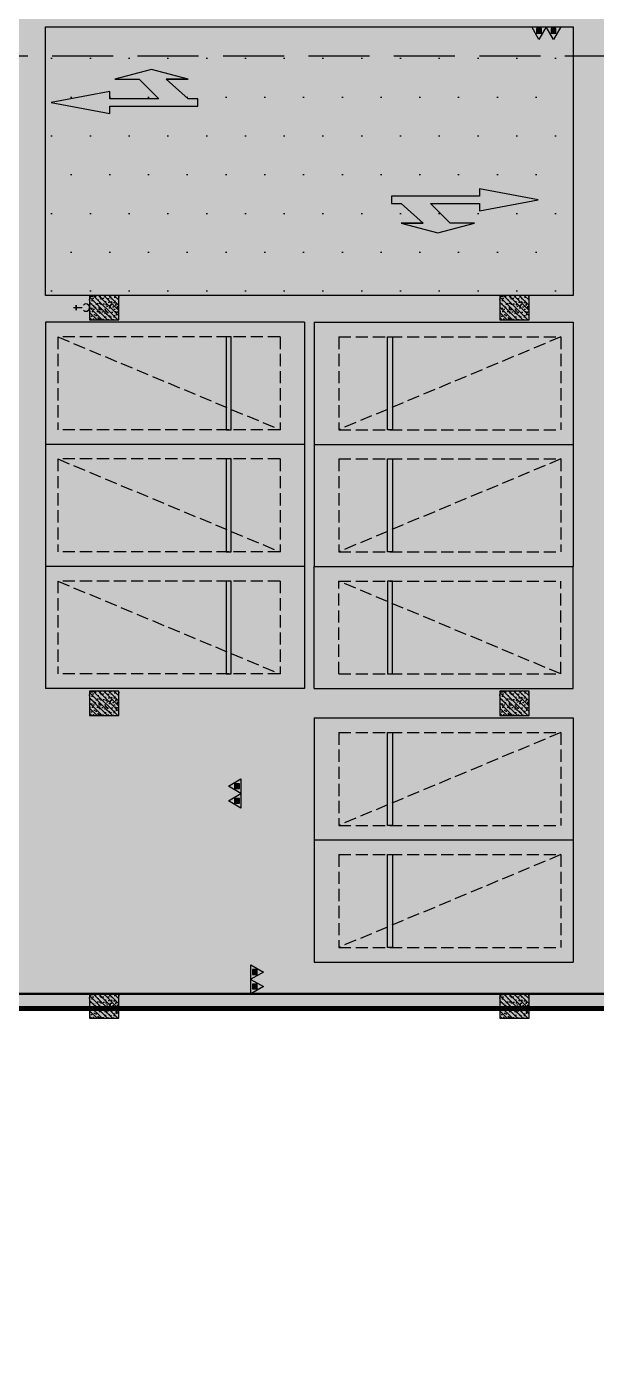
# Model space of a CAD drawing. Extents: x -1338203 to 1886333, y -530034 to 1031844.
# Drawn here: x 738869 to 750532, y 74383 to 101746 of the extents above; entities that cross this region are included whole.
import ezdxf

# ---------------------------------------------------------------- set-up
doc = ezdxf.new("R2010")
doc.units = 0
doc.header["$LTSCALE"] = 1000
doc.header["$MEASUREMENT"] = 0
doc.linetypes.add('$2$DASH', pattern=[0.35, 0.25, -0.1])
doc.linetypes.add('A-001-平面B2$0$__DASH', pattern=[0.35, 0.25, -0.1])
for name, color, linetype in [('$0$DIM_SYMB', 3, 'Continuous'), ('0P-EQUIP-CW', 7, 'Continuous'), ('0P-PIPE-RW', 122, 'Continuous'), ('A-001-平面参照B1$0$$AUDIT-BAD-LAYER', 7, 'Continuous'), ('A-001-平面参照B1$0$0A-ELEV-PATT', 8, 'Continuous'), ('A-001-平面参照B1$0$AUDIT_D_220531184525-2', 40, 'Continuous'), ('p-a-regular', 5, 'Continuous'), ('S001地下一墙柱$0$S001地下一墙柱$0$0S-CC-LINE', 52, 'Continuous'), ('S001地下一墙柱$0$S001地下一墙柱$0$0S-CW-HATCH', 251, 'Continuous'), ('S001地下一墙柱$0$S001地下一墙柱$0$0S-CW-HATCH-UP', 251, 'Continuous'), ('中心线', 42, 'Continuous'), ('地面指向箭头', 7, 'Continuous'), ('负一层消火栓$0$0P-EQUIP-FH', 7, 'Continuous')]:
    doc.layers.add(name, color=color, linetype=linetype)
doc.layers.add('AAD-A-PROOF', color=30, linetype='Continuous', plot=False)
doc.layers.add('p-a-regular-narrow', color=7, linetype='Continuous', true_color=0x9600ff)
doc.layers.add('p-h-walkable', color=7, linetype='Continuous', lineweight=70, true_color=0xf0f0f0)
doc.layers.add('S001地下一墙柱$0$S001地下一墙柱$0$0S-CW-LINE', color=7, linetype='Continuous', lineweight=50)

# ---------------------------------------------------------------- blocks, each defined once
blk = doc.blocks.new('A-001-平面参照B1')
at = {"layer": 'A-001-平面参照B1$0$0A-ELEV-PATT'}
h = blk.add_hatch(dxfattribs=at)
h.set_pattern_fill('DOTS', color=256, scale=500)
h.set_pattern_definition([(0, (-766365.4, -306889.1), (396.875, 793.75), [0, -793.75])])
h.paths.add_polyline_path([(-43409, -205143), (-32609, -205143), (-32609, -210643), (-43409, -210643)])
h.paths.add_polyline_path([(-27109, -205143), (-16309, -205143), (-16309, -210643), (-27109, -210643)])
at = {"layer": 'A-001-平面参照B1$0$$AUDIT-BAD-LAYER'}
blk.add_line((-21609, -210643), (-21809, -210643), dxfattribs=at)
at = {"layer": 'A-001-平面参照B1$0$AUDIT_D_220531184525-2'}
blk.add_lwpolyline([(-27109, -205143), (-16309, -205143), (-16309, -210643), (-27109, -210643)], close=True, dxfattribs=at)
blk = doc.blocks.new('负一层消火栓$0$$TwtSys$00000546')
h = blk.add_hatch()
h.set_pattern_fill('ANSI31', color=256, scale=200, style=0)
h.set_pattern_definition([(45, (-38543.802, -6670.83), (-17.67767, 17.67767), [])])
h.paths.add_polyline_path([(-65, 174), (65, 174), (65, 44), (-65, 44)])
for points in [[(0, 344), (-198, 0), (198, 0)], [(-65, 174), (65, 174), (65, 44), (-65, 44)]]:
    blk.add_lwpolyline(points, close=True)
blk = doc.blocks.new('负一层消火栓')
at = {"layer": '负一层消火栓$0$0P-EQUIP-FH', "zscale": 0.75}
for p, xscale, yscale, rotation in [((-17007, -205144, 800), -0.75, 0.75, 180), ((-16710, -205144, 800), -0.75, 0.75, 180), ((-23109, -220692), -0.7500000000000011, 0.7500000000000011, 90), ((-23109, -220990), -0.7500000000000011, 0.7500000000000011, 90), ((-22909, -224497), -0.75, 0.75, 270), ((-22909, -224795), -0.75, 0.75, 270)]:
    blk.add_blockref('负一层消火栓$0$$TwtSys$00000546', p, dxfattribs=dict(at, xscale=xscale, yscale=yscale, rotation=rotation))
blk = doc.blocks.new('剖面位置')
at = {"layer": '$0$DIM_SYMB', "linetype": '$2$DASH', "ltscale": 5}
blk.add_lwpolyline([(-151227, -205737), (127993, -205737)], dxfattribs=at)
blk.add_lwpolyline([(-151227, -205737), (127993, -205737)], dxfattribs=at)
blk = doc.blocks.new('$TwtSys$00000320')
at = {"const_width": 20}
for points in [[(0, 0), (0, -121)], [(-37, -83), (37, -83)]]:
    blk.add_lwpolyline(points, dxfattribs=at)
blk = doc.blocks.new('A$Cee0fc4ce')
at = {"layer": '0P-PIPE-RW', "linetype": 'Continuous'}
blk.add_arc((-26284, -210894), 75, 225, 135, dxfattribs=at)
at = {"layer": '0P-EQUIP-CW', "xscale": 1.5, "yscale": -1.5, "zscale": 1.5, "rotation": 90.00000000000006}
blk.add_blockref('$TwtSys$00000320', (-26359, -210894), dxfattribs=at)
blk = doc.blocks.new('直行右转或左转')
at = {"layer": '地面指向箭头'}
blk.add_hatch(color=251, dxfattribs=at).paths.add_polyline_path([(3219528, 2452519), (3218327, 2452294), (3218327, 2452444), (3217325, 2452444), (3217726, 2452044), (3218227, 2452044), (3217476, 2451843), (3216725, 2452044), (3217175, 2452044), (3216725, 2452444), (3216524, 2452444), (3216524, 2452594), (3218327, 2452594), (3218327, 2452745)])
at = {"layer": '地面指向箭头', "color": 251}
blk.add_lwpolyline([(3216725, 2452044), (3217175, 2452044), (3216725, 2452044), (3217476, 2451843), (3218227, 2452044), (3217726, 2452044), (3217325, 2452444), (3218327, 2452444), (3218327, 2452294), (3219528, 2452519), (3218327, 2452745), (3218327, 2452594), (3216524, 2452594), (3216524, 2452444), (3216725, 2452444), (3217175, 2452044)], dxfattribs=at)
blk = doc.blocks.new('A$C9cb663f1')
at = {"layer": '中心线', "color": 251, "const_width": 150}
for points in [[(327333, -262766), (329333, -262766)], [(331333, -262766), (333333, -262766)], [(335333, -262766), (337333, -262766)]]:
    blk.add_lwpolyline(points, dxfattribs=at)
at = {"layer": '地面指向箭头', "color": 251, "linetype": 'Continuous', "rotation": 180}
blk.add_blockref('直行右转或左转', (3546252, 2190953), dxfattribs=at)
at = {"layer": '地面指向箭头', "color": 251, "linetype": 'Continuous'}
blk.add_blockref('直行右转或左转', (-2882834, -2716078), dxfattribs=at)

msp = doc.modelspace()

# ---------------------------------------------------------------- hatches: boundary and pattern name
at = {"layer": 'p-h-walkable', "ltscale": 0.002}
h = msp.add_hatch(color=256, dxfattribs=at)
h.dxf.hatch_style = 1
h.paths.add_polyline_path([(633826.6, 244460.7), (640276.6, 244575.6), (640576.6, 234544.8), (645576.7, 234544.6), (645576.7, 209278.9), (732355.9, 209029), (732355.1, 235229.9), (738506.7, 235229.9), (738506.6, 268838.9), (732734.3, 268838.9), (732734.3, 272898.9), (711963.1, 272898.9), (711963.1, 278984.7), (717256.7, 278984.7), (717256.7, 284049), (733571.6, 284135.6), (733996.6, 290449.1), (739216.6, 290449.1), (739766.6, 284299.1), (754626.6, 284299.1), (755296.6, 290449.1), (760516.6, 290449.1), (760816.6, 283049.1), (760816.3, 275879.2), (775122.6, 275879.2), (776006.6, 274138.9), (776006.6, 259429.1), (778716.6, 259429.1), (778716.6, 238849.1), (783416.6, 238849.1), (783416.6, 237229.1), (782066.6, 237229.1), (782066.6, 234429.1), (779546.6, 234429.1), (779546.6, 237129.1), (773916.6, 237129.1), (773916.6, 243229.1), (764306.6, 243225.6), (764306.6, 236639.1), (760766.6, 236639.1), (760766.6, 234429.1), (758246.6, 234429.1), (758246.6, 238649.1), (762116.6, 238649.1), (762116.6, 243225.6), (748656.6, 243225.6), (748756.3, 207529.1), (800106.6, 207528.9), (800206.7, 201639.7), (812908.2, 202239.1), (812576.6, 180449.3), (744206, 180449.3), (744206, 173439), (728556.7, 173439), (728556.6, 122289.1), (746356.6, 122289.1), (750916.6, 132325.6), (842896.6, 132325.6), (843211.6, 121345.6), (839116.6, 121345.6), (839116.6, 93449.1), (864906.6, 93449.1), (864906.6, 79694), (875856.6, 74929.1), (875856.6, 65749.1), (834560.6, 65749.1), (839142.9, 28436.3), (869465.5, 32160.2), (871163.4, 18334), (873704.3, 18646.1), (877328.9, 5540.2), (761876.2, -8638.5), (761133.2, 2082.3), (764950.9, 5291.5), (763253.1, 19116.3), (799242.7, 23536.1), (793807.6, 65749.1), (750756.6, 65749.1), (751556.6, 81645.6), (636016.6, 81645.6), (636016.6, 96345.6), (629416.6, 96345.6), (629416.6, 118203.2), (622306.6, 118203.2), (622286.6, 139083.2), (644406.6, 137003.2), (644406.6, 129968.2), (656656.6, 129968.2), (656406.6, 138083.2), (712156.6, 138083.2), (711856.6, 184449.1), (581811.6, 184349.1), (581826.6, 197199.1), (585876.6, 197449.1), (585976.6, 209279), (629226.6, 209578.9), (628926.8, 236145.4), (633826.6, 236145.6)])
at = {"layer": 'S001地下一墙柱$0$S001地下一墙柱$0$0S-CW-HATCH'}
h = msp.add_hatch(color=256, dxfattribs=at)
h.dxf.hatch_style = 1
h.paths.add_polyline_path([(740756.6, 95745.6), (740756.6, 96245.6), (740156.6, 96245.6), (740156.6, 95745.6)])
h = msp.add_hatch(color=256, dxfattribs=at)
h.dxf.hatch_style = 1
h.paths.add_polyline_path([(749156.6, 95745.6), (749156.6, 96245.6), (748556.6, 96245.6), (748556.6, 95745.6)])
h = msp.add_hatch(color=256, dxfattribs=at)
h.dxf.hatch_style = 1
h.paths.add_polyline_path([(740756.6, 87645.6), (740756.6, 88145.6), (740156.6, 88145.6), (740156.6, 87645.6)])
h = msp.add_hatch(color=256, dxfattribs=at)
h.dxf.hatch_style = 1
h.paths.add_polyline_path([(749156.6, 87645.6), (749156.6, 88145.6), (748556.6, 88145.6), (748556.6, 87645.6)])
at = {"layer": 'S001地下一墙柱$0$S001地下一墙柱$0$0S-CW-HATCH', "ltscale": 0.002}
h = msp.add_hatch(color=256, dxfattribs=at)
h.dxf.hatch_style = 1
h.paths.add_polyline_path([(713116.6, 81645.6), (751556.6, 81645.6), (751556.6, 74929.1), (751856.6, 74929.1), (751856.6, 81945.6), (713116.6, 81945.6)])
at = {"layer": 'S001地下一墙柱$0$S001地下一墙柱$0$0S-CW-HATCH'}
h = msp.add_hatch(color=256, dxfattribs=at)
h.dxf.hatch_style = 1
h.paths.add_polyline_path([(740756.6, 81445.6), (740756.6, 81945.6), (740156.6, 81945.6), (740156.6, 81445.6)])
h = msp.add_hatch(color=256, dxfattribs=at)
h.dxf.hatch_style = 1
h.paths.add_polyline_path([(749156.6, 81445.6), (749156.6, 81945.6), (748556.6, 81945.6), (748556.6, 81445.6)])
at = {"layer": 'S001地下一墙柱$0$S001地下一墙柱$0$0S-CW-HATCH-UP'}
h = msp.add_hatch(dxfattribs=at)
h.set_pattern_fill('钢筋混凝土', color=256, scale=30, angle=-90)
h.set_pattern_definition([(315, (749708.33, 63434.854), (53.03301, 53.03301), []), (320, (749708.33, 63434.85), (-18.8256, -215.1781), [22.5, -247.5]), (265, (749708.33, 63434.85), (225.6576, 41.6254), [18, -198]), (10.4514, (749706.76, 63416.92), (206.8319, -173.5528), [19.122, -210.3426]), (316.1842, (749768.33, 63434.85), (-49.6557, -320.1723), [33.75, -371.25]), (6.6356, (749764.2, 63408.17), (292.2354, -280.3988), [28.683, -315.514]), (261.1842, (749768.33, 63434.85), (292.2356, -280.3986), [27, -297]), (291, (749753.33, 63404.85), (-120.7857, -179.0721), [22.5, -247.5]), (236, (749753.33, 63404.85), (217.545, -72.9946), [18, -198]), (341.4514, (749743.27, 63389.93), (96.7591, -252.0668), [19.122, -210.3426]), (307.5, (749708.33, 63434.854), (99.86816, -3.64796), [0, -195.6, 0, -201, 0, -198.75]), (277.5, (749708.33, 63434.85), (118.3235, -78.92086), [0, -114.6, 0, -191.1, 0, -75.75]), (237.5, (749708.33, 63501.75), (-6.76646, -160.14673), [0, -75, 0, -234, 0, -310.5]), (227.5, (749708.33, 63531.75), (30.0315, -174.95585), [0, -97.5, 0, -155.4, 0, -220.5])])
h.paths.add_polyline_path([(740756.6, 95745.6), (740756.6, 96245.6), (740156.6, 96245.6), (740156.6, 95745.6)])
h = msp.add_hatch(dxfattribs=at)
h.set_pattern_fill('钢筋混凝土', color=256, scale=30, angle=-90)
h.set_pattern_definition([(315, (758108.33, 63434.854), (53.03301, 53.03301), []), (320, (758108.33, 63434.85), (-18.8256, -215.1781), [22.5, -247.5]), (265, (758108.33, 63434.85), (225.6576, 41.6254), [18, -198]), (10.4514, (758106.76, 63416.92), (206.8319, -173.5528), [19.122, -210.3426]), (316.1842, (758168.33, 63434.85), (-49.6557, -320.1723), [33.75, -371.25]), (6.6356, (758164.2, 63408.17), (292.2354, -280.3988), [28.683, -315.514]), (261.1842, (758168.33, 63434.85), (292.2356, -280.3986), [27, -297]), (291, (758153.33, 63404.85), (-120.7857, -179.0721), [22.5, -247.5]), (236, (758153.33, 63404.85), (217.545, -72.9946), [18, -198]), (341.4514, (758143.27, 63389.93), (96.7591, -252.0668), [19.122, -210.3426]), (307.5, (758108.33, 63434.854), (99.86816, -3.64796), [0, -195.6, 0, -201, 0, -198.75]), (277.5, (758108.33, 63434.85), (118.3235, -78.92086), [0, -114.6, 0, -191.1, 0, -75.75]), (237.5, (758108.33, 63501.75), (-6.76646, -160.14673), [0, -75, 0, -234, 0, -310.5]), (227.5, (758108.33, 63531.75), (30.0315, -174.95585), [0, -97.5, 0, -155.4, 0, -220.5])])
h.paths.add_polyline_path([(749156.6, 95745.6), (749156.6, 96245.6), (748556.6, 96245.6), (748556.6, 95745.6)])
h = msp.add_hatch(dxfattribs=at)
h.set_pattern_fill('钢筋混凝土', color=256, scale=30, angle=-90)
h.set_pattern_definition([(315, (749708.33, 55334.854), (53.03301, 53.03301), []), (320, (749708.33, 55334.85), (-18.8256, -215.1781), [22.5, -247.5]), (265, (749708.33, 55334.85), (225.6576, 41.6254), [18, -198]), (10.4514, (749706.76, 55316.92), (206.8319, -173.5528), [19.122, -210.3426]), (316.1842, (749768.33, 55334.85), (-49.6557, -320.1723), [33.75, -371.25]), (6.6356, (749764.2, 55308.17), (292.2354, -280.3988), [28.683, -315.514]), (261.1842, (749768.33, 55334.85), (292.2356, -280.3986), [27, -297]), (291, (749753.33, 55304.85), (-120.7857, -179.0721), [22.5, -247.5]), (236, (749753.33, 55304.85), (217.545, -72.9946), [18, -198]), (341.4514, (749743.27, 55289.93), (96.7591, -252.0668), [19.122, -210.3426]), (307.5, (749708.33, 55334.854), (99.86816, -3.64796), [0, -195.6, 0, -201, 0, -198.75]), (277.5, (749708.33, 55334.85), (118.3235, -78.92086), [0, -114.6, 0, -191.1, 0, -75.75]), (237.5, (749708.33, 55401.75), (-6.76646, -160.14673), [0, -75, 0, -234, 0, -310.5]), (227.5, (749708.33, 55431.75), (30.0315, -174.95585), [0, -97.5, 0, -155.4, 0, -220.5])])
h.paths.add_polyline_path([(740756.6, 87645.6), (740756.6, 88145.6), (740156.6, 88145.6), (740156.6, 87645.6)])
h = msp.add_hatch(dxfattribs=at)
h.set_pattern_fill('钢筋混凝土', color=256, scale=30, angle=-90)
h.set_pattern_definition([(315, (758108.33, 55334.854), (53.03301, 53.03301), []), (320, (758108.33, 55334.85), (-18.8256, -215.1781), [22.5, -247.5]), (265, (758108.33, 55334.85), (225.6576, 41.6254), [18, -198]), (10.4514, (758106.76, 55316.92), (206.8319, -173.5528), [19.122, -210.3426]), (316.1842, (758168.33, 55334.85), (-49.6557, -320.1723), [33.75, -371.25]), (6.6356, (758164.2, 55308.17), (292.2354, -280.3988), [28.683, -315.514]), (261.1842, (758168.33, 55334.85), (292.2356, -280.3986), [27, -297]), (291, (758153.33, 55304.85), (-120.7857, -179.0721), [22.5, -247.5]), (236, (758153.33, 55304.85), (217.545, -72.9946), [18, -198]), (341.4514, (758143.27, 55289.93), (96.7591, -252.0668), [19.122, -210.3426]), (307.5, (758108.33, 55334.854), (99.86816, -3.64796), [0, -195.6, 0, -201, 0, -198.75]), (277.5, (758108.33, 55334.85), (118.3235, -78.92086), [0, -114.6, 0, -191.1, 0, -75.75]), (237.5, (758108.33, 55401.75), (-6.76646, -160.14673), [0, -75, 0, -234, 0, -310.5]), (227.5, (758108.33, 55431.75), (30.0315, -174.95585), [0, -97.5, 0, -155.4, 0, -220.5])])
h.paths.add_polyline_path([(749156.6, 87645.6), (749156.6, 88145.6), (748556.6, 88145.6), (748556.6, 87645.6)])
at = {"layer": 'S001地下一墙柱$0$S001地下一墙柱$0$0S-CW-HATCH-UP', "ltscale": 0.002}
h = msp.add_hatch(dxfattribs=at)
h.set_pattern_fill('钢筋混凝土', color=256, scale=30)
h.set_pattern_definition([(45, (-8e-05, 0.0003), (-53.0330086, 53.0330086), []), (50, (-8e-05, 0.0003), (215.178055, -18.82564), [22.5, -247.5]), (355, (-8e-05, 0.0003), (-41.6254, 225.65764), [18, -198]), (100.4514, (17.93, -1.57), (173.552815, 206.83186), [19.12206, -210.342634]), (46.1842, (-8e-05, 60), (320.17231, -49.6557), [33.75, -371.25]), (96.6356, (26.68, 55.86), (280.39881, 292.23536), [28.68309, -315.5139]), (351.1842, (-8e-05, 60), (280.39858, 292.23558), [27, -297]), (21, (30, 45), (179.072116, -120.785667), [22.5, -247.5]), (326, (30, 45), (72.9946, 217.545014), [18, -198]), (71.4514, (44.92, 34.93), (252.06679, 96.75915), [19.12206, -210.342634]), (37.5, (-8e-05, 0.0003), (3.6479566, 99.868156), [0, -195.6, 0, -201, 0, -198.75]), (7.5, (-8e-05, 0.0003), (78.920861, 118.323514), [0, -114.6, 0, -191.1, 0, -75.75]), (327.5, (-66.9, 0.0003), (160.146731, -6.7664615), [0, -75, 0, -234, 0, -310.5]), (317.5, (-96.9, 0.0003), (174.95585, 30.031495), [0, -97.5, 0, -155.4, 0, -220.5])])
h.paths.add_polyline_path([(713116.6, 81645.6), (751556.6, 81645.6), (751556.6, 74929.1), (751856.6, 74929.1), (751856.6, 81945.6), (713116.6, 81945.6)])
at = {"layer": 'S001地下一墙柱$0$S001地下一墙柱$0$0S-CW-HATCH-UP'}
h = msp.add_hatch(dxfattribs=at)
h.set_pattern_fill('钢筋混凝土', color=256, scale=30, angle=-90)
h.set_pattern_definition([(315, (749708.33, 49134.854), (53.03301, 53.03301), []), (320, (749708.33, 49134.85), (-18.8256, -215.1781), [22.5, -247.5]), (265, (749708.33, 49134.85), (225.6576, 41.6254), [18, -198]), (10.4514, (749706.76, 49116.92), (206.8319, -173.5528), [19.122, -210.3426]), (316.1842, (749768.33, 49134.85), (-49.6557, -320.1723), [33.75, -371.25]), (6.6356, (749764.2, 49108.17), (292.2354, -280.3988), [28.683, -315.514]), (261.1842, (749768.33, 49134.85), (292.2356, -280.3986), [27, -297]), (291, (749753.33, 49104.85), (-120.7857, -179.0721), [22.5, -247.5]), (236, (749753.33, 49104.85), (217.545, -72.9946), [18, -198]), (341.4514, (749743.27, 49089.93), (96.7591, -252.0668), [19.122, -210.3426]), (307.5, (749708.33, 49134.854), (99.86816, -3.64796), [0, -195.6, 0, -201, 0, -198.75]), (277.5, (749708.33, 49134.85), (118.3235, -78.92086), [0, -114.6, 0, -191.1, 0, -75.75]), (237.5, (749708.33, 49201.75), (-6.76646, -160.14673), [0, -75, 0, -234, 0, -310.5]), (227.5, (749708.33, 49231.75), (30.0315, -174.95585), [0, -97.5, 0, -155.4, 0, -220.5])])
h.paths.add_polyline_path([(740756.6, 81445.6), (740756.6, 81945.6), (740156.6, 81945.6), (740156.6, 81445.6)])
h = msp.add_hatch(dxfattribs=at)
h.set_pattern_fill('钢筋混凝土', color=256, scale=30, angle=-90)
h.set_pattern_definition([(315, (758108.33, 49134.854), (53.03301, 53.03301), []), (320, (758108.33, 49134.85), (-18.8256, -215.1781), [22.5, -247.5]), (265, (758108.33, 49134.85), (225.6576, 41.6254), [18, -198]), (10.4514, (758106.76, 49116.92), (206.8319, -173.5528), [19.122, -210.3426]), (316.1842, (758168.33, 49134.85), (-49.6557, -320.1723), [33.75, -371.25]), (6.6356, (758164.2, 49108.17), (292.2354, -280.3988), [28.683, -315.514]), (261.1842, (758168.33, 49134.85), (292.2356, -280.3986), [27, -297]), (291, (758153.33, 49104.85), (-120.7857, -179.0721), [22.5, -247.5]), (236, (758153.33, 49104.85), (217.545, -72.9946), [18, -198]), (341.4514, (758143.27, 49089.93), (96.7591, -252.0668), [19.122, -210.3426]), (307.5, (758108.33, 49134.854), (99.86816, -3.64796), [0, -195.6, 0, -201, 0, -198.75]), (277.5, (758108.33, 49134.85), (118.3235, -78.92086), [0, -114.6, 0, -191.1, 0, -75.75]), (237.5, (758108.33, 49201.75), (-6.76646, -160.14673), [0, -75, 0, -234, 0, -310.5]), (227.5, (758108.33, 49231.75), (30.0315, -174.95585), [0, -97.5, 0, -155.4, 0, -220.5])])
h.paths.add_polyline_path([(749156.6, 81445.6), (749156.6, 81945.6), (748556.6, 81945.6), (748556.6, 81445.6)])

# ---------------------------------------------------------------- linework, layer by layer
for p, q in [((744555.9, 95695.8), (739255.9, 95695.8)), ((739255.9, 95695.8), (739255.9, 93195.8)), ((744555.9, 95695.8), (744555.9, 93195.8)), ((744756.6, 95695.8), (750056.6, 95695.8)), ((744756.6, 95695.8), (744756.6, 93195.8)), ((750056.6, 95695.8), (750056.6, 93195.8)), ((744555.9, 93195.8), (739255.9, 93195.8)), ((739255.9, 93195.8), (739255.9, 90695.8)), ((744555.9, 93195.8), (739255.9, 93195.8)), ((744555.9, 93195.8), (744555.9, 90695.8)), ((744756.6, 93195.8), (750056.6, 93195.8)), ((744756.6, 93195.8), (750056.6, 93195.8)), ((744756.6, 93195.8), (744756.6, 90695.8)), ((750056.6, 93195.8), (750056.6, 90695.8)), ((744555.9, 90695.8), (739255.9, 90695.8)), ((739255.9, 90695.8), (739255.9, 88195.8)), ((744555.9, 90695.8), (739255.9, 90695.8)), ((744555.9, 90695.8), (744555.9, 88195.8)), ((744756.6, 90695.8), (750056.6, 90695.8)), ((744756.6, 90695.3), (750056.6, 90695.3)), ((744756.6, 88195.3), (744756.6, 90695.3)), ((750056.6, 88195.3), (750056.6, 90695.3)), ((744555.9, 88195.8), (739255.9, 88195.8)), ((744756.6, 88195.3), (750056.6, 88195.3)), ((744756.6, 87595.7), (750056.6, 87595.7)), ((744756.6, 87595.7), (744756.6, 85095.7)), ((750056.6, 87595.7), (750056.6, 85095.7)), ((744756.6, 85095.7), (750056.6, 85095.7)), ((744756.6, 85095.7), (750056.6, 85095.7)), ((744756.6, 85095.7), (744756.6, 82595.7)), ((750056.6, 85095.7), (750056.6, 82595.7)), ((744756.6, 82595.7), (750056.6, 82595.7))]:
    msp.add_line(p, q)
at = {"linetype": 'A-001-平面B2$0$__DASH'}
for p, q in [((739505.9, 95395.8), (739505.9, 93495.8)), ((744055.9, 95395.8), (739505.9, 95395.8)), ((744055.9, 95395.8), (744055.9, 93495.8)), ((745256.6, 95395.8), (745256.6, 93495.8)), ((745256.6, 95395.8), (749806.6, 95395.8)), ((749806.6, 95395.8), (749806.6, 93495.8)), ((744055.9, 93495.8), (739505.9, 93495.8)), ((745256.6, 93495.8), (749806.6, 93495.8)), ((739505.9, 92895.8), (739505.9, 90995.8)), ((744055.9, 92895.8), (739505.9, 92895.8)), ((744055.9, 92895.8), (744055.9, 90995.8)), ((745256.6, 92895.8), (745256.6, 90995.8)), ((745256.6, 92895.8), (749806.6, 92895.8)), ((749806.6, 92895.8), (749806.6, 90995.8)), ((744055.9, 90995.8), (739505.9, 90995.8)), ((745256.6, 90995.8), (749806.6, 90995.8)), ((739505.9, 90395.8), (739505.9, 88495.8)), ((744055.9, 90395.8), (739505.9, 90395.8)), ((744055.9, 90395.8), (744055.9, 88495.8)), ((745256.6, 88495.3), (745256.6, 90395.3)), ((745256.6, 90395.3), (749806.6, 90395.3)), ((749806.6, 88495.3), (749806.6, 90395.3)), ((744055.9, 88495.8), (739505.9, 88495.8)), ((745256.6, 88495.3), (749806.6, 88495.3)), ((745256.6, 87295.7), (745256.6, 85395.7)), ((745256.6, 87295.7), (749806.6, 87295.7)), ((749806.6, 87295.7), (749806.6, 85395.7)), ((745256.6, 85395.7), (749806.6, 85395.7)), ((745256.6, 84795.7), (745256.6, 82895.7)), ((745256.6, 84795.7), (749806.6, 84795.7)), ((749806.6, 84795.7), (749806.6, 82895.7)), ((745256.6, 82895.7), (749806.6, 82895.7))]:
    msp.add_line(p, q, dxfattribs=at)
for points in [[(739505.9, 95395.8), (744055.9, 93495.8)], [(749806.6, 95395.8), (745256.6, 93495.8)], [(739505.9, 92895.8), (744055.9, 90995.8)], [(749806.6, 92895.8), (745256.6, 90995.8)], [(739505.9, 90395.8), (744055.9, 88495.8)], [(749806.6, 88495.3), (745256.6, 90395.3)], [(749806.6, 87295.7), (745256.6, 85395.7)], [(749806.6, 84795.7), (745256.6, 82895.7)]]:
    msp.add_lwpolyline(points, dxfattribs=at)
for points in [[(743055.9, 93495.8), (743055.9, 95395.8), (742955.9, 95395.8), (742955.9, 93495.8)], [(746256.6, 93495.8), (746256.6, 95395.8), (746356.6, 95395.8), (746356.6, 93495.8)], [(743055.9, 90995.8), (743055.9, 92895.8), (742955.9, 92895.8), (742955.9, 90995.8)], [(746256.6, 90995.8), (746256.6, 92895.8), (746356.6, 92895.8), (746356.6, 90995.8)], [(743055.9, 88495.8), (743055.9, 90395.8), (742955.9, 90395.8), (742955.9, 88495.8)], [(746256.6, 90395.3), (746256.6, 88495.3), (746356.6, 88495.3), (746356.6, 90395.3)], [(746256.6, 85395.7), (746256.6, 87295.7), (746356.6, 87295.7), (746356.6, 85395.7)], [(746256.6, 82895.7), (746256.6, 84795.7), (746356.6, 84795.7), (746356.6, 82895.7)]]:
    msp.add_lwpolyline(points, close=True)
at = {"layer": 'p-a-regular', "ltscale": 0.002, "const_width": 1000}
for points in [[(739505.9, 94445.8), (744055.9, 94445.8)], [(745256.6, 94445.8), (749806.6, 94445.8)], [(739505.9, 89445.8), (744055.9, 89445.8)], [(745256.6, 89445.3), (749806.6, 89445.3)], [(745256.6, 86345.7), (749806.6, 86345.7)], [(745256.6, 83845.7), (749806.6, 83845.7)]]:
    msp.add_lwpolyline(points, dxfattribs=at)
at = {"layer": 'p-a-regular-narrow', "ltscale": 0.002, "const_width": 1000}
for points in [[(739505.9, 91945.8), (744055.9, 91945.8)], [(745256.6, 91945.8), (749806.6, 91945.8)]]:
    msp.add_lwpolyline(points, dxfattribs=at)
at = {"layer": 'p-h-walkable', "ltscale": 0.002, "const_width": 100}
msp.add_lwpolyline([(877328.9, 5540.2), (761876.2, -8638.5), (761133.2, 2082.3), (764950.9, 5291.5), (763253.1, 19116.3), (799242.7, 23536.1), (793807.6, 65749.1), (750756.6, 65749.1), (751556.6, 81645.6), (636016.6, 81645.6), (636016.6, 96345.6), (629416.6, 96345.6), (629416.6, 118203.2), (622306.6, 118203.2), (622286.6, 139083.2), (644406.6, 137003.2), (644406.6, 129968.2), (656656.6, 129968.2), (656406.6, 138083.2), (712156.6, 138083.2), (711856.6, 184449.1)], dxfattribs=at)
at = {"layer": 'S001地下一墙柱$0$S001地下一墙柱$0$0S-CC-LINE'}
for points in [[(740756.6, 95745.6), (740756.6, 96245.6), (740156.6, 96245.6), (740156.6, 95745.6)], [(749156.6, 95745.6), (749156.6, 96245.6), (748556.6, 96245.6), (748556.6, 95745.6)], [(740756.6, 87645.6), (740756.6, 88145.6), (740156.6, 88145.6), (740156.6, 87645.6)], [(749156.6, 87645.6), (749156.6, 88145.6), (748556.6, 88145.6), (748556.6, 87645.6)], [(740756.6, 81445.6), (740756.6, 81945.6), (740156.6, 81945.6), (740156.6, 81445.6)], [(749156.6, 81445.6), (749156.6, 81945.6), (748556.6, 81945.6), (748556.6, 81445.6)]]:
    msp.add_lwpolyline(points, close=True, dxfattribs=at)
at = {"layer": 'S001地下一墙柱$0$S001地下一墙柱$0$0S-CW-LINE', "ltscale": 0.002}
msp.add_lwpolyline([(713116.6, 81645.6), (751556.6, 81645.6), (751556.6, 74929.1), (751856.6, 74929.1), (751856.6, 81945.6), (713116.6, 81945.6)], close=True, dxfattribs=at)

# ---------------------------------------------------------------- block references
for name, p in [('A-001-平面参照B1', (766365.4, 306889.1)), ('A$Cee0fc4ce', (766365.5, 306889.1))]:
    msp.add_blockref(name, p)
at = {"ltscale": 0.002}
for name, p in [('负一层消火栓', (766365.4, 306889.1)), ('A$C9cb663f1', (412646.2, 361761.3))]:
    msp.add_blockref(name, p, dxfattribs=at)
at = {"layer": 'AAD-A-PROOF'}
msp.add_blockref('剖面位置', (766365.4, 306889.1), dxfattribs=at)

doc.saveas('drawing.dxf')
